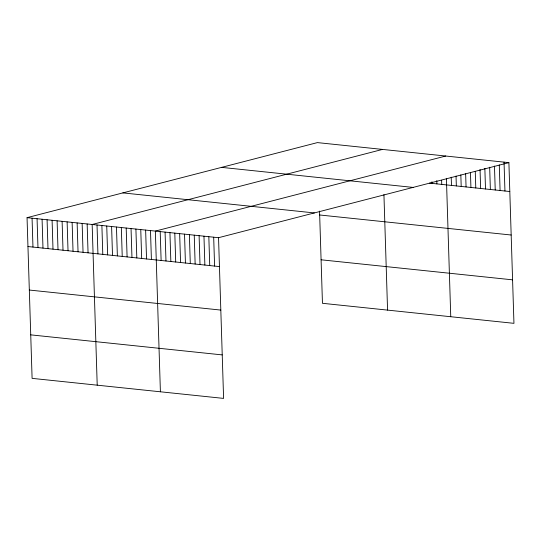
<?xml version="1.0" encoding="UTF-8"?>
<svg xmlns="http://www.w3.org/2000/svg" width="541" height="541" viewBox="0 0 541 541"><rect width="100%" height="100%" fill="white"/><g stroke="black" fill="none" stroke-linecap="round" stroke-linejoin="round"><path stroke-width="0.81" d="M508.898 162.638L218.544 237.702L223.595 398.399L32.102 378.362L27.05 217.665L317.405 142.601L508.898 162.638L513.95 323.335L322.456 303.298L319.555 211.098M382.514 149.417L92.159 224.481L97.211 385.172M445.71 156.031L155.355 231.095L160.4 391.785M429.601 183.129L509.805 191.521M221.587 167.372L413.081 187.409M122.868 192.894L314.362 212.931M319.677 214.98L511.177 235.017M27.05 217.665L218.544 237.702M321.09 259.795L512.584 279.839M27.956 246.547L219.45 266.585M29.322 290.044L220.823 310.081M30.736 334.859L222.229 354.903M504.036 162.131L504.949 191.014M499.282 164.924L500.087 190.506M494.474 166.067L495.225 189.992M489.666 167.21L490.362 189.485M484.851 168.352L485.5 188.978M480.043 169.489L480.645 188.471M475.262 171.456L475.782 187.964M470.454 172.599L470.92 187.45M465.645 173.742L466.058 186.943M460.837 174.885L461.196 186.435M456.022 176.021L456.333 185.928M451.214 177.164L451.478 185.414M446.406 178.307L450.754 316.722M441.625 180.275L441.754 184.4M436.79 180.593L436.891 183.893M431.982 181.735L432.029 183.385M383.934 194.604L387.566 310.108M213.681 237.195L214.594 266.077M208.826 236.688L209.732 265.57M203.964 236.18L204.87 265.056M199.102 235.673L200.008 264.549M194.239 235.159L195.145 264.042M189.377 234.652L190.29 263.535M184.522 234.145L185.428 263.027M179.659 233.638L180.566 262.513M174.797 233.13L175.703 262.006M169.935 232.616L170.841 261.499M165.073 232.109L165.979 260.992M160.21 231.602L161.123 260.478M150.493 230.581L151.399 259.464M145.63 230.074L146.537 258.956M140.768 229.567L141.674 258.449M135.906 229.059L136.812 257.935M131.044 228.552L131.957 257.428M126.188 228.038L127.094 256.921M121.326 227.531L122.232 256.414M116.464 227.024L117.37 255.9M111.602 226.517L112.508 255.393M106.739 226.003L107.652 254.885M101.884 225.496L102.79 254.378M97.022 224.988L97.928 253.871M87.148 223.954L88.055 252.836M82.144 223.433L83.05 252.309M77.133 222.906L78.039 251.788M72.122 222.385L73.035 251.261M67.118 221.857L68.024 250.74M62.107 221.337L63.013 250.213M57.103 220.809L58.009 249.692M52.092 220.288L52.998 249.164M47.081 219.761L47.993 248.644M42.076 219.24L42.982 248.116M37.065 218.713L37.971 247.595M32.061 218.192L32.967 247.068"/></g></svg>
